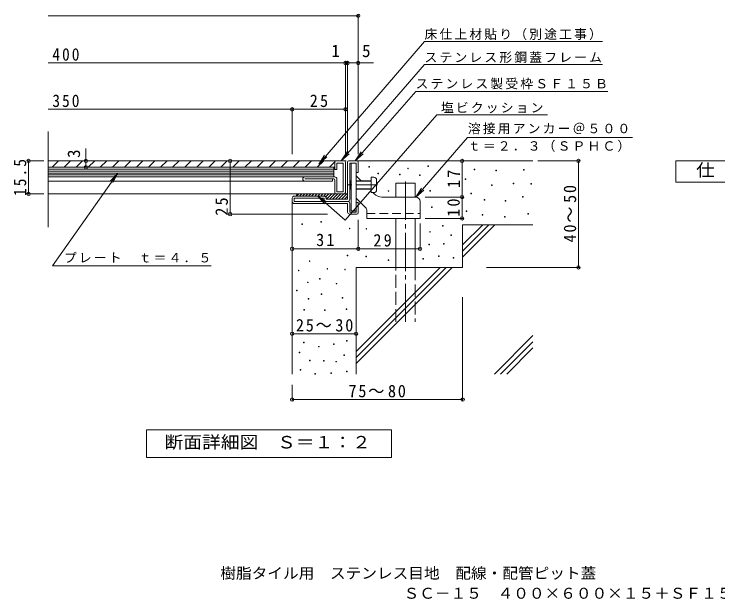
# Model space of a CAD drawing. Units: millimetres, scale not verified. Extents: x -304 to 296, y -274 to 231.
# Drawn here: x -264.8 to 65.4, y -274.2 to 0.2 of the extents above; entities that cross this region are included whole.
import ezdxf
from ezdxf.enums import TextEntityAlignment as Align

# ---------------------------------------------------------------- set-up
doc = ezdxf.new("R2010")
doc.units = ezdxf.units.MM
doc.header["$LTSCALE"] = 2
doc.header["$PDMODE"] = 32
doc.header["$PDSIZE"] = 1.6
for name, pattern in [('CHAIN1', [8, 5, -1, 1, -1]), ('CHAIN2', [12, 9, -1, 1, -1]), ('DASHED2', [3, 2, -1]), ('DASHED3', [4, 3, -1])]:
    doc.linetypes.add(name, pattern=pattern)
for name, color, linetype, lineweight in [('D-0', 7, 'Continuous', 9), ('D-1', 2, 'Continuous', 9), ('D-2', 3, 'Continuous', 9), ('D-3', 3, 'Continuous', 9), ('D-4', 7, 'Continuous', 9), ('D-5', 7, 'Continuous', 9), ('D-6', 6, 'Continuous', 9), ('D-9', 4, 'Continuous', 9), ('D-A', 2, 'Continuous', 9)]:
    doc.layers.add(name, color=color, linetype=linetype, lineweight=lineweight)
doc.layers.add('F-5', color=4, linetype='Continuous')
doc.styles.add('ＭＳ ゴシック', font='')
doc.styles.get('ＭＳ ゴシック').set_extended_font_data('MS Gothic')

msp = doc.modelspace()

# ---------------------------------------------------------------- linework, layer by layer
at = {"layer": 'D-0'}
for points in [[(-98.311, -71.556), (-98.311, -71.256), (-98.011, -71.256), (-98.011, -71.556)], [(-80.136, -72.341), (-80.136, -72.041), (-79.836, -72.041), (-79.836, -72.341)], [(-70.625, -71.261), (-70.625, -70.961), (-70.325, -70.961), (-70.325, -71.261)], [(-48.968, -72.84), (-48.968, -72.54), (-48.668, -72.54), (-48.668, -72.84)], [(-94.062, -74.716), (-94.062, -74.416), (-93.762, -74.416), (-93.762, -74.716)], [(-84.025, -75.241), (-84.025, -74.941), (-83.725, -74.941), (-83.725, -75.241)], [(-74.547, -75.576), (-74.547, -75.276), (-74.247, -75.276), (-74.247, -75.576)], [(-38.817, -73.381), (-38.817, -73.081), (-38.517, -73.081), (-38.517, -73.381)], [(-25.823, -72.975), (-25.823, -72.675), (-25.523, -72.675), (-25.523, -72.975)], [(-53.138, -77.445), (-53.138, -77.145), (-52.838, -77.145), (-52.838, -77.445)], [(-30.696, -79.472), (-30.696, -79.172), (-30.396, -79.172), (-30.396, -79.472)], [(-69.676, -82.801), (-69.676, -82.501), (-69.376, -82.501), (-69.376, -82.801)], [(-40.809, -80.258), (-40.809, -79.958), (-40.509, -79.958), (-40.509, -80.258)], [(-22.338, -79.624), (-22.338, -79.324), (-22.038, -79.324), (-22.038, -79.624)], [(-89.289, -82.932), (-89.289, -82.632), (-88.989, -82.632), (-88.989, -82.932)], [(-50.502, -84.137), (-50.502, -83.837), (-50.202, -83.837), (-50.202, -84.137)], [(-26.229, -85.698), (-26.229, -85.398), (-25.929, -85.398), (-25.929, -85.698)], [(-44.231, -87.051), (-44.231, -86.751), (-43.93, -86.751), (-43.93, -87.051)], [(-34.435, -87.521), (-34.435, -87.221), (-34.135, -87.221), (-34.135, -87.521)], [(-68.891, -90.516), (-68.891, -90.216), (-68.591, -90.216), (-68.591, -90.516)], [(-52.647, -92.381), (-52.647, -92.081), (-52.347, -92.081), (-52.347, -92.381)], [(-45.178, -94.09), (-45.178, -93.79), (-44.878, -93.79), (-44.878, -94.09)], [(-34.737, -95.035), (-34.737, -94.735), (-34.437, -94.735), (-34.437, -95.035)], [(-23.793, -93.684), (-23.793, -93.383), (-23.493, -93.383), (-23.493, -93.684)], [(-129.836, -98.541), (-129.836, -98.241), (-129.536, -98.241), (-129.536, -98.541)], [(-120.847, -97.436), (-120.847, -97.136), (-120.547, -97.136), (-120.547, -97.436)], [(-63.829, -99.243), (-63.829, -98.943), (-63.529, -98.943), (-63.529, -99.243)], [(-107.504, -100.513), (-107.504, -100.213), (-107.204, -100.213), (-107.204, -100.513)], [(-99.681, -100.729), (-99.681, -100.429), (-99.381, -100.429), (-99.381, -100.729)], [(-69.808, -102.095), (-69.808, -101.795), (-69.508, -101.795), (-69.508, -102.095)], [(-59.935, -103.675), (-59.935, -103.375), (-59.635, -103.375), (-59.635, -103.675)], [(-70.203, -108.019), (-70.203, -107.719), (-69.903, -107.719), (-69.903, -108.019)], [(-63.311, -107.791), (-63.311, -107.491), (-63.011, -107.491), (-63.011, -107.791)], [(-108.51, -113.153), (-108.51, -112.853), (-108.21, -112.853), (-108.21, -113.153)], [(-99.795, -113.673), (-99.795, -113.373), (-99.495, -113.373), (-99.495, -113.673)], [(-89.288, -115.398), (-89.288, -115.098), (-88.988, -115.098), (-88.988, -115.398)], [(-72.967, -114.733), (-72.967, -114.433), (-72.667, -114.433), (-72.667, -114.733)], [(-65.686, -113.531), (-65.686, -113.231), (-65.386, -113.231), (-65.386, -113.531)], [(-58.75, -114.338), (-58.75, -114.038), (-58.45, -114.038), (-58.45, -114.338)], [(-126.281, -115.918), (-126.281, -115.617), (-125.981, -115.617), (-125.981, -115.918)], [(-131.444, -120.262), (-131.444, -119.962), (-131.144, -119.962), (-131.144, -120.262)], [(-117.988, -119.472), (-117.988, -119.172), (-117.688, -119.172), (-117.688, -119.472)], [(-109.695, -119.702), (-109.695, -119.402), (-109.395, -119.402), (-109.395, -119.702)], [(-127.071, -125.79), (-127.071, -125.49), (-126.771, -125.49), (-126.771, -125.79)], [(-121.542, -124.211), (-121.542, -123.911), (-121.242, -123.911), (-121.242, -124.211)], [(-113.644, -126.416), (-113.644, -126.116), (-113.344, -126.116), (-113.344, -126.416)], [(-132.311, -129.589), (-132.311, -129.289), (-132.011, -129.289), (-132.011, -129.589)], [(-120.752, -131.319), (-120.752, -131.019), (-120.452, -131.019), (-120.452, -131.319)], [(-126.874, -133.491), (-126.874, -133.191), (-126.574, -133.191), (-126.574, -133.491)], [(-110.879, -133.13), (-110.879, -132.83), (-110.579, -132.83), (-110.579, -133.13)], [(-128.848, -138.625), (-128.848, -138.325), (-128.548, -138.325), (-128.548, -138.625)], [(-119.173, -138.823), (-119.173, -138.523), (-118.873, -138.523), (-118.873, -138.823)], [(-108.927, -138.336), (-108.927, -138.036), (-108.627, -138.036), (-108.627, -138.336)], [(-129.046, -153.992), (-129.046, -153.692), (-128.746, -153.692), (-128.746, -153.992)], [(-114.968, -154.734), (-114.968, -154.434), (-114.668, -154.434), (-114.668, -154.734)], [(-108.905, -153.202), (-108.905, -152.902), (-108.605, -152.902), (-108.605, -153.202)], [(-131.068, -158.731), (-131.068, -158.431), (-130.768, -158.431), (-130.768, -158.731)], [(-121.937, -155.966), (-121.937, -155.666), (-121.637, -155.666), (-121.637, -155.966)], [(-110.09, -159.916), (-110.09, -159.616), (-109.79, -159.616), (-109.79, -159.916)], [(-126.258, -162.446), (-126.258, -162.146), (-125.958, -162.146), (-125.958, -162.446)], [(-119.568, -162.68), (-119.568, -162.38), (-119.268, -162.38), (-119.268, -162.68)], [(-113.873, -163.005), (-113.873, -162.705), (-113.573, -162.705), (-113.573, -163.005)], [(-130.625, -166.79), (-130.625, -166.49), (-130.325, -166.49), (-130.325, -166.79)], [(-123.68, -168.65), (-123.68, -168.35), (-123.38, -168.35), (-123.38, -168.65)], [(-116.152, -168.348), (-116.152, -168.048), (-115.852, -168.048), (-115.852, -168.348)], [(-108.834, -167.558), (-108.834, -167.258), (-108.534, -167.258), (-108.534, -167.558)]]:
    msp.add_lwpolyline(points, close=True, dxfattribs=at)
at = {"layer": 'D-1'}
for p, q in [((-108.337, -86.65), (-108.337, -69.25)), ((-107.737, -68.65), (-103.937, -68.65)), ((-103.337, -69.25), (-103.337, -74.15)), ((-107.337, -86.65), (-107.337, -69.65)), ((-107.337, -69.65), (-104.337, -69.65)), ((-119.337, -85.15), (-133.337, -85.15)), ((-134.337, -87.65), (-134.337, -86.15)), ((-133.337, -87.65), (-133.337, -86.15)), ((-119.337, -86.15), (-133.337, -86.15)), ((-108.337, -87.65), (-133.337, -87.65)), ((-133.337, -88.65), (-108.337, -88.65)), ((-119.337, -86.65), (-119.337, -86.15)), ((-118.337, -86.15), (-118.337, -86.65)), ((-108.337, -86.65), (-118.337, -86.65)), ((-108.337, -92.65), (-108.337, -88.65)), ((-107.337, -88.65), (-107.337, -92.65)), ((-103.337, -88.15), (-104.337, -88.15)), ((-104.337, -92.65), (-104.337, -88.15)), ((-103.337, -93.05), (-103.337, -88.15)), ((-107.337, -92.65), (-104.337, -92.65)), ((-107.337, -93.65), (-103.937, -93.65))]:
    msp.add_line(p, q, dxfattribs=at)
msp.add_lwpolyline([(-103.337, -74.15), (-104.337, -74.15), (-104.337, -69.65)], dxfattribs=at)
for centre, radius, start, end in [((-107.737, -69.25), 0.6, 90, 180), ((-103.937, -69.25), 0.6, 0, 90), ((-133.337, -86.15), 1, 90, 180), ((-119.337, -86.15), 1, 0, 90), ((-133.337, -87.65), 1, 180, 270), ((-118.337, -86.65), 1, 180, 270), ((-108.337, -86.65), 1, 270, 0), ((-108.337, -88.65), 1, 0, 90), ((-107.337, -92.65), 1, 180, 270), ((-103.937, -93.05), 0.6, 270, 0)]:
    msp.add_arc(centre, radius, start, end, dxfattribs=at)
at = {"layer": 'D-2'}
for p, q in [((-248.871, -99.699), (-248.871, -54.91)), ((-248.871, -68.649), (-114.337, -68.649)), ((-114.337, -68.649), (-114.337, -72.65)), ((-110.037, -68.65), (-113.637, -68.65)), ((-109.337, -83.45), (-109.337, -69.35)), ((-114.337, -72.65), (-113.337, -72.65)), ((-113.337, -69.65), (-110.337, -69.65)), ((-113.337, -72.65), (-113.337, -69.65)), ((-110.337, -69.65), (-110.337, -83.15)), ((-248.871, -78.15), (-115.337, -78.15)), ((-128.337, -76.15), (-114.337, -76.15)), ((-114.837, -77.15), (-128.337, -77.15)), ((-115.337, -78.15), (-115.337, -77.15)), ((-114.337, -83.45), (-114.337, -77.65)), ((-113.337, -83.15), (-113.337, -77.15)), ((-110.037, -84.15), (-248.871, -84.15)), ((-110.337, -83.15), (-113.337, -83.15))]:
    msp.add_line(p, q, dxfattribs=at)
at = {"layer": 'D-2', "color": 4}
for p, q in [((-248.871, -71.649), (-114.337, -71.649)), ((-248.871, -72.549), (-114.837, -72.549)), ((-248.871, -73.449), (-114.837, -73.449)), ((-248.871, -74.349), (-114.837, -74.349)), ((-248.871, -75.249), (-114.837, -75.249))]:
    msp.add_line(p, q, dxfattribs=at)
msp.add_lwpolyline([(-248.871, -76.149), (-114.837, -76.149), (-114.837, -71.649)], dxfattribs=at)
at = {"layer": 'D-2'}
for centre, radius, start, end in [((-113.637, -69.35), 0.7, 90, 180), ((-110.037, -69.35), 0.7, 0, 90), ((-128.337, -77.15), 1, 90, 270), ((-114.837, -77.65), 0.5, 0, 90), ((-114.337, -77.15), 1, 0, 90), ((-113.637, -83.45), 0.7, 180, 270), ((-110.037, -83.45), 0.7, 270, 352.98354)]:
    msp.add_arc(centre, radius, start, end, dxfattribs=at)
at = {"layer": 'D-3'}
for p, q in [((-106.637, -69.65), (-106.637, -92.15)), ((-106.637, -69.65), (-104.337, -69.65)), ((-104.337, -69.65), (-104.337, -92.15)), ((-102.037, -77.95), (-104.337, -75.65)), ((-95.801, -84.185), (-96.437, -83.55)), ((-76.337, -85.65), (-92.266, -85.65)), ((-99.923, -90.6), (-104.337, -86.185)), ((-74.337, -87.65), (-74.337, -95.65)), ((-106.637, -92.15), (-104.337, -92.15)), ((-99.337, -92.014), (-99.337, -95.65)), ((-99.337, -95.65), (-74.337, -95.65))]:
    msp.add_line(p, q, dxfattribs=at)
at = {"layer": 'D-3', "linetype": 'CHAIN1'}
msp.add_line((-94.349, -79.95), (-108.083, -79.95), dxfattribs=at)
at = {"layer": 'D-3', "linetype": 'DASHED2'}
msp.add_line((-99.337, -93.35), (-74.337, -93.35), dxfattribs=at)
at = {"layer": 'D-3'}
for centre, radius, start, end in [((-92.266, -80.65), 5, 225, 270), ((-76.337, -87.65), 2, 0, 90), ((-101.337, -92.014), 2, 0, 45.00024)]:
    msp.add_arc(centre, radius, start, end, dxfattribs=at)
at = {"layer": 'D-4'}
for p, q in [((-103.337, -65.559), (-103.337, 0.024)), ((-248.87, -0.576), (-103.337, -0.576)), ((-248.87, -22.716), (-96.12, -22.716)), ((-109.337, -65.559), (-109.337, -22.116)), ((-108.337, -65.559), (-108.337, -22.116)), ((-248.87, -44.466), (-134.337, -44.466)), ((-134.337, -65.559), (-134.337, -43.866)), ((-134.337, -44.466), (-109.337, -44.466)), ((-231.13, -71.649), (-231.13, -62.795)), ((-250.812, -68.65), (-258.638, -68.65)), ((-258.038, -84.15), (-258.038, -68.65)), ((-108.966, -68.65), (-164.033, -68.65)), ((-163.433, -93.65), (-163.433, -68.65)), ((-54.622, -85.65), (-54.622, -68.65)), ((-19.131, -68.65), (0.6, -68.65)), ((0, -118.65), (0, -68.65)), ((-250.812, -84.15), (-258.638, -84.15)), ((-71.972, -85.65), (-54.022, -85.65)), ((-54.622, -95.65), (-54.622, -85.65)), ((-117.708, -93.65), (-164.033, -93.65)), ((-71.972, -95.65), (-54.022, -95.65)), ((-103.337, -96.243), (-103.337, -110.512)), ((-74.337, -98.015), (-74.337, -110.512)), ((-103.337, -109.912), (-134.337, -109.912)), ((-103.337, -109.912), (-74.337, -109.912)), ((-43.181, -118.65), (0.6, -118.65)), ((-54.337, -132.625), (-54.337, -181.266)), ((-134.337, -149.774), (-104.337, -149.774)), ((-134.337, -173.65), (-134.337, -181.266)), ((-134.337, -180.666), (-54.337, -180.666))]:
    msp.add_line(p, q, dxfattribs=at)
for p in [(-103.337, -0.576), (-109.337, -22.716), (-108.337, -22.716), (-103.337, -22.716), (-134.337, -44.466), (-109.337, -44.466), (-258.038, -68.65), (-231.13, -68.649), (-163.433, -68.65), (-54.622, -68.65), (0, -68.65), (-231.13, -71.649), (-258.038, -84.15), (-54.622, -85.65), (-163.433, -93.65), (-54.622, -95.65), (-134.337, -109.912), (-103.337, -109.912), (-74.337, -109.912), (0, -118.65), (-134.337, -149.774), (-104.337, -149.774), (-134.337, -180.666), (-54.337, -180.666)]:
    msp.add_point(p, dxfattribs=at)
at = {"layer": 'D-5'}
for p, q in [((-72.233, -12.704), (-121.837, -70.152)), ((-72.233, -12.704), (11.344, -12.704)), ((-72.233, -23.401), (-111.304, -68.65)), ((-72.233, -23.401), (11.344, -23.401)), ((-76.367, -36.068), (-104.725, -68.65)), ((-76.367, -36.068), (13.791, -36.068)), ((-66.468, -47.04), (-109.434, -96.405)), ((-66.468, -47.04), (-14.591, -47.04)), ((-121.837, -70.152), (-119.091, -65.974)), ((-111.304, -68.65), (-108.558, -64.471)), ((-111.304, -68.65), (-107.57, -65.324)), ((-104.725, -68.65), (-101.963, -64.482)), ((-104.725, -68.65), (-100.979, -65.339)), ((-121.837, -70.152), (-118.103, -66.827)), ((-216.152, -74.383), (-219.544, -78.057)), ((-76.337, -85.65), (-73.575, -81.482)), ((-76.337, -85.65), (-72.59, -82.339)), ((-122.443, -85.082), (-118.276, -87.844)), ((-246.844, -117.87), (-172.361, -117.87))]:
    msp.add_line(p, q, dxfattribs=at)
at = {"layer": 'D-5', "color": 2}
for p, q in [((45.687, -68.65), (90.687, -68.65)), ((45.687, -78.65), (45.687, -68.65)), ((90.687, -78.65), (45.687, -78.65))]:
    msp.add_line(p, q, dxfattribs=at)
at = {"layer": 'D-5'}
for points in [[(-76.337, -85.65), (-51.988, -57.674), (25.353, -57.674)], [(-246.844, -117.87), (-216.152, -74.383), (-218.478, -78.81)], [(-109.434, -96.405), (-122.443, -85.082), (-119.133, -88.829)]]:
    msp.add_lwpolyline(points, dxfattribs=at)
at = {"layer": 'D-5', "color": 2}
msp.add_lwpolyline([(-202.736, -207.838), (-202.736, -194.838), (-87.736, -194.838), (-87.736, -207.838)], close=True, dxfattribs=at)
at = {"layer": 'D-6'}
for p, q in [((-103.937, -68.65), (-21.337, -68.65)), ((-85.637, -79.15), (-76.636, -79.15)), ((-85.637, -85.65), (-85.637, -79.15)), ((-76.636, -85.65), (-76.636, -79.15)), ((-134.337, -87.65), (-134.337, -168.65)), ((-85.637, -118.65), (-85.637, -95.65)), ((-76.636, -118.65), (-76.636, -95.65)), ((-54.337, -98.65), (-21.337, -98.65)), ((-54.337, -98.65), (-54.337, -118.65)), ((-54.337, -108.118), (-44.869, -98.65)), ((-54.337, -110.946), (-42.041, -98.65)), ((-54.337, -113.774), (-39.213, -98.65)), ((-104.337, -118.65), (-104.337, -168.65)), ((-104.337, -118.65), (-54.337, -118.65)), ((-104.337, -158.117), (-64.869, -118.65)), ((-104.337, -160.946), (-62.041, -118.65)), ((-104.337, -163.774), (-59.213, -118.65)), ((-39.33, -168.65), (-21.337, -150.656)), ((-36.502, -168.65), (-21.337, -153.484)), ((-33.674, -168.65), (-21.337, -156.312))]:
    msp.add_line(p, q, dxfattribs=at)
at = {"layer": 'D-6', "linetype": 'CHAIN2'}
msp.add_line((-81.137, -78.334), (-81.137, -144.15), dxfattribs=at)
at = {"layer": 'D-6', "linetype": 'DASHED3'}
for p, q in [((-85.637, -144.15), (-85.637, -118.65)), ((-76.636, -118.65), (-76.636, -144.15))]:
    msp.add_line(p, q, dxfattribs=at)
at = {"layer": 'D-9'}
for p, q in [((-131.261, -84.15), (-132.26, -85.15)), ((-131.337, -84.15), (-108.337, -84.15)), ((-129.846, -84.15), (-130.846, -85.15)), ((-128.432, -84.15), (-129.432, -85.15)), ((-127.018, -84.15), (-128.018, -85.15)), ((-125.604, -84.15), (-126.603, -85.15)), ((-124.189, -84.15), (-125.189, -85.15)), ((-122.775, -84.15), (-123.775, -85.15)), ((-121.361, -84.15), (-122.361, -85.15)), ((-119.947, -84.15), (-120.947, -85.15)), ((-118.533, -84.15), (-119.532, -85.15)), ((-117.118, -84.15), (-118.529, -85.561)), ((-115.704, -84.15), (-118.204, -86.65)), ((-114.29, -84.15), (-116.79, -86.65)), ((-112.876, -84.15), (-115.375, -86.65)), ((-111.461, -84.15), (-113.961, -86.65)), ((-110.047, -84.15), (-112.547, -86.65)), ((-108.633, -84.15), (-111.133, -86.65)), ((-108.337, -85.268), (-109.719, -86.65))]:
    msp.add_line(p, q, dxfattribs=at)
msp.add_arc((-131.337, -85.15), 1, 90, 180, dxfattribs=at)
at = {"layer": 'D-A'}
for p, q in [((-246.983, -71.649), (-243.983, -68.649)), ((-241.326, -71.649), (-238.326, -68.649)), ((-235.669, -71.649), (-232.669, -68.649)), ((-230.012, -71.649), (-227.012, -68.649)), ((-224.356, -71.649), (-221.356, -68.649)), ((-218.699, -71.649), (-215.699, -68.649)), ((-213.042, -71.649), (-210.042, -68.649)), ((-207.385, -71.649), (-204.385, -68.649)), ((-201.728, -71.649), (-198.728, -68.649)), ((-196.071, -71.649), (-193.071, -68.649)), ((-190.414, -71.649), (-187.414, -68.649)), ((-184.758, -71.649), (-181.758, -68.649)), ((-179.101, -71.649), (-176.101, -68.649)), ((-173.444, -71.649), (-170.444, -68.649)), ((-167.787, -71.649), (-164.787, -68.649)), ((-162.13, -71.649), (-159.13, -68.649)), ((-156.473, -71.649), (-153.473, -68.649)), ((-150.816, -71.649), (-147.816, -68.649)), ((-145.16, -71.649), (-142.16, -68.649)), ((-139.503, -71.649), (-136.503, -68.649)), ((-133.846, -71.649), (-130.846, -68.649)), ((-128.189, -71.649), (-125.189, -68.649)), ((-122.532, -71.649), (-119.532, -68.649)), ((-116.875, -71.649), (-114.337, -69.11))]:
    msp.add_line(p, q, dxfattribs=at)
at = {"layer": 'D-A', "color": 7}
for p, q in [((-106.637, -78.2), (-107.337, -78.2)), ((-106.637, -77.95), (-107.087, -77.95)), ((-97.337, -77.95), (-104.337, -77.95)), ((-97.337, -78.2), (-104.337, -78.2)), ((-94.737, -82.25), (-94.737, -77.65)), ((-107.087, -81.95), (-107.337, -81.7)), ((-106.637, -81.7), (-107.337, -81.7)), ((-106.637, -81.95), (-107.087, -81.95)), ((-97.337, -81.7), (-104.337, -81.7)), ((-97.337, -81.95), (-104.337, -81.95)), ((-96.037, -83.55), (-97.337, -83.55))]:
    msp.add_line(p, q, dxfattribs=at)
for points in [[(-107.087, -81.95), (-107.087, -77.95), (-107.337, -78.2)], [(-96.037, -76.35), (-97.337, -76.35), (-97.337, -83.55)]]:
    msp.add_lwpolyline(points, dxfattribs=at)
for centre, start, end in [((-96.037, -77.65), 0, 90), ((-96.037, -82.25), 270, 0)]:
    msp.add_arc(centre, 1.3, start, end, dxfattribs=at)

# ---------------------------------------------------------------- texts
at = {"layer": 'D-4', "color": 2, "style": 'ＭＳ ゴシック'}
for s, p in [('1', (-115.926, -21.716)), ('5', (-101.554, -21.716))]:
    msp.add_text(s, height=5.865, dxfattribs=at).set_placement(p, align=Align.BOTTOM_LEFT)
msp.add_text('3', height=5.865, rotation=90, dxfattribs=at).set_placement((-232.13, -67.276), align=Align.BOTTOM_LEFT)
at = {"layer": 'D-4', "color": 2, "char_height": 5.865, "attachment_point": 7, "style": 'ＭＳ ゴシック'}
for s, insert in [('\\T1.27;\\W0.9;400', (-246.87, -21.706)), ('\\T1.27;\\W0.9;350', (-246.87, -43.466)), ('\\T1.27;\\W0.95;25', (-126.087, -43.466)), ('\\T1.27;\\W0.95;31', (-123.087, -108.712)), ('\\T1.22;\\W0.95;25～30', (-132.587, -148.774)), ('\\T1.22;\\W0.95;75～80', (-107.91, -179.666))]:
    msp.add_mtext(s, dxfattribs=dict(at, insert=insert))
for s, insert, rotation in [('\\T1.28;\\W0.9;15.5', (-259.038, -85.15), 90), ('\\T1.27;\\W0.95;17', (-55.622, -81.4), 90), ('\\T1.22;\\W0.95;40～50', (-1, -106.9), 90), ('\\T1.27;\\W0.95;25', (-164.433, -94.388), 90), ('\\T1.27;\\W0.95;10', (-55.622, -94.9), 90), ('\\T1.27;\\W0.95;29', (-96.22, -108.912), 0.001)]:
    msp.add_mtext(s, dxfattribs=dict(at, insert=insert, rotation=rotation))
at = {"layer": 'D-5', "color": 2, "style": 'ＭＳ ゴシック', "width": 1.1}
for s, p in [('仕\u3000様', (55.187, -77.65)), ('断面詳細図\u3000Ｓ＝１：２', (-194.236, -205.338))]:
    msp.add_text(s, height=5.865, dxfattribs=at).set_placement(p, align=Align.BOTTOM_LEFT)
at = {"layer": 'D-5', "char_height": 4.399, "attachment_point": 7, "style": 'ＭＳ ゴシック'}
for s, insert in [('\\T1.17;床仕上材貼り（別途工事）', (-72.233, -11.982)), ('\\T1.17;ステンレス形鋼蓋フレーム', (-72.233, -22.787)), ('\\T1.17;ステンレス製受枠ＳＦ１５Ｂ', (-76.439, -35.116)), ('\\T1.17;塩ビクッション', (-64.541, -46.336)), ('\\T1.17;溶接用アンカー＠５００', (-51.899, -56.181)), ('\\T1.17;ｔ＝２．３（ＳＰＨＣ）', (-51.899, -64.426)), ('\\T1.17;プレート\u3000ｔ＝４．５', (-241.446, -116.493))]:
    msp.add_mtext(s, dxfattribs=dict(at, insert=insert))
at = {"layer": 'F-5', "style": 'ＭＳ ゴシック', "width": 1.05}
for s, p in [('樹脂タイル用\u3000ステンレス目地\u3000配線・配管ピット蓋', (-168.043, -266.206)), ('ＳＣ－１５\u3000４００×６００×１５＋ＳＦ１５Ｂ', (-82.042, -275.622))]:
    msp.add_text(s, height=5.132, dxfattribs=at).set_placement(p, align=Align.BOTTOM_LEFT)

doc.saveas('drawing.dxf')
